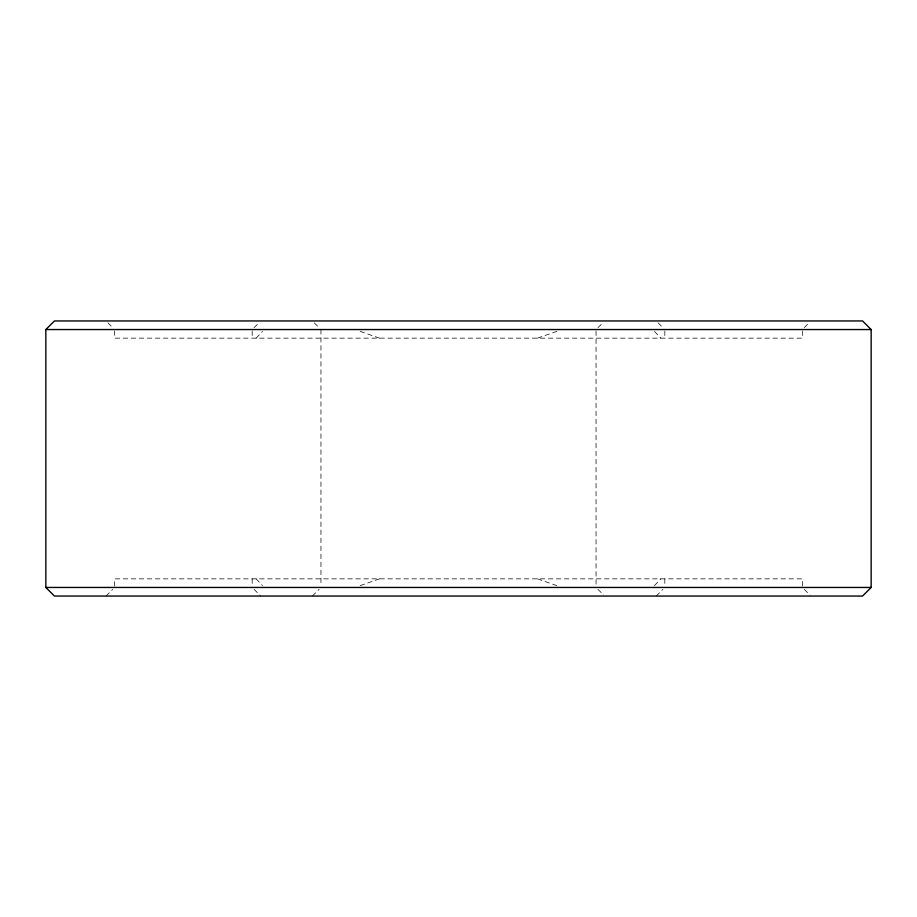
<?xml version="1.0" encoding="UTF-8"?>
<svg xmlns="http://www.w3.org/2000/svg" width="917" height="917" viewBox="0 0 917 917"><rect width="100%" height="100%" fill="white"/><g stroke="black" fill="none" stroke-linecap="round" stroke-linejoin="round"><path stroke-width="0.69" stroke-dasharray="4.58 3.44" d="M256.141 338.144L262.491 331.461M654.509 585.539L660.859 578.856M254.089 327.633L258.858 322.864M106.028 596.05L112.711 589.367M312.353 596.05L319.036 589.367M597.964 327.633L602.733 322.864M804.289 327.633L809.058 322.864M656.228 596.05L662.911 589.367M537.465 338.144L556.848 331.358M360.152 585.642L379.535 578.856M360.152 331.358L379.535 338.144M537.465 578.856L556.848 585.642M658.142 322.864L662.911 327.633M804.289 589.367L810.02 595.099M597.964 589.367L603.695 595.099M314.267 322.864L319.036 327.633M107.942 322.864L112.711 327.633M254.089 589.367L260.772 596.05M654.509 331.461L660.859 338.144M256.141 578.856L262.491 585.539M802.375 330.98L802.375 338.144L114.625 338.144L114.625 330.98M802.375 586.02L802.375 578.856L114.625 578.856L114.625 586.02M664.825 330.98L664.825 338.144M664.825 578.856L664.825 586.02M596.05 330.98L596.05 587.453M320.95 329.547L320.95 586.02M252.175 330.98L252.175 338.144M252.175 578.856L252.175 586.02"/><path stroke-width="1.38" d="M45.85 329.547L54.447 320.95L862.553 320.95L871.15 329.547L871.15 587.453L862.553 596.05L54.447 596.05L45.85 587.453L45.85 329.547L871.15 329.547M45.85 587.453L871.15 587.453"/></g></svg>
